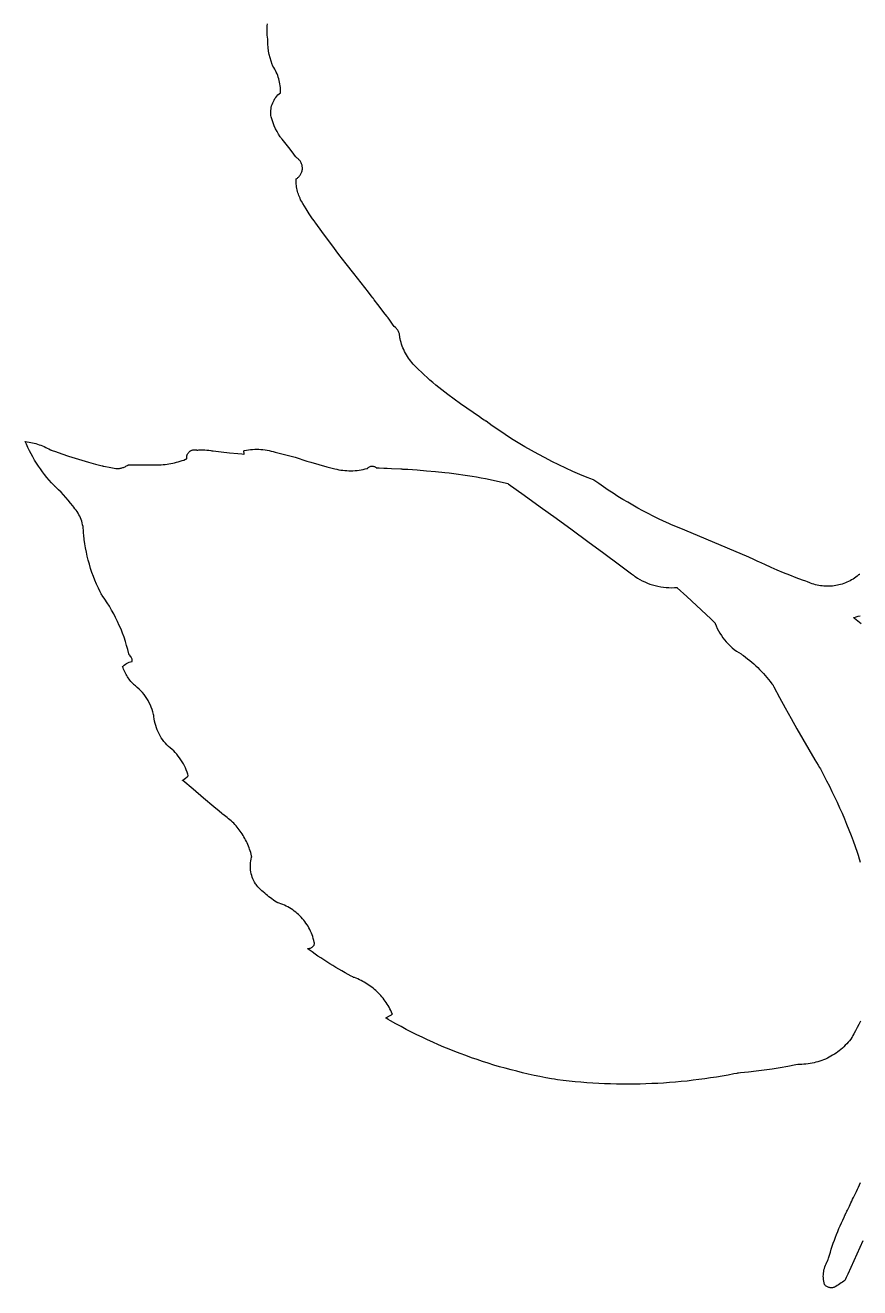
# Model space of a CAD drawing. Extents: x 0 to 908, y 0 to 337.
# Drawn here: x 317.5 to 346.86, y 243.43 to 287.85 of the extents above; entities that cross this region are included whole.
import ezdxf

# ---------------------------------------------------------------- set-up
doc = ezdxf.new("R2010")
doc.units = 0
doc.layers.add('_____1', color=18, linetype='CONTINUOUS')

msp = doc.modelspace()

# ---------------------------------------------------------------- linework, layer by layer
at = {"layer": '_____1'}
for points in [[(346.866, 268.523), (346.838, 268.521), (346.831, 268.52), (346.828, 268.519), (346.816, 268.51), (346.769, 268.471), (346.72, 268.434), (346.671, 268.399), (346.62, 268.366), (346.568, 268.335), (346.516, 268.306), (346.462, 268.279), (346.408, 268.254), (346.353, 268.23), (346.298, 268.209), (346.241, 268.19), (346.184, 268.173), (346.127, 268.158), (346.069, 268.146), (346.011, 268.135), (345.953, 268.126), (345.894, 268.119), (345.835, 268.115), (345.776, 268.112), (345.716, 268.112), (345.657, 268.113), (345.598, 268.117), (345.538, 268.123), (345.479, 268.131), (345.42, 268.141), (345.362, 268.153), (345.303, 268.168), (345.245, 268.184), (345.187, 268.203), (345.13, 268.224), (345.074, 268.247), (345.045, 268.26), (345.017, 268.27), (344.961, 268.29), (344.848, 268.33), (344.623, 268.412), (344.4, 268.498), (344.178, 268.587), (343.957, 268.679), (343.737, 268.774), (343.519, 268.873), (343.303, 268.975), (343.276, 268.988), (343.23, 269.008), (343.137, 269.049), (342.95, 269.13), (342.203, 269.452), (341.454, 269.769), (340.703, 270.081), (340.327, 270.234), (340.233, 270.274), (340.141, 270.316), (339.956, 270.402), (339.773, 270.49), (339.591, 270.58), (339.41, 270.673), (339.23, 270.768), (339.052, 270.865), (338.875, 270.964), (338.699, 271.066), (338.525, 271.17), (338.352, 271.276), (338.18, 271.385), (338.01, 271.495), (337.841, 271.608), (337.673, 271.723), (337.507, 271.841), (337.486, 271.856), (337.455, 271.868), (337.392, 271.893), (337.266, 271.943), (337.014, 272.047), (336.764, 272.154), (336.517, 272.266), (336.271, 272.382), (336.027, 272.502), (335.786, 272.626), (335.546, 272.754), (335.308, 272.885), (335.073, 273.021), (334.84, 273.161), (334.609, 273.304), (334.381, 273.451), (334.155, 273.602), (333.931, 273.757), (333.71, 273.916), (333.697, 273.926), (333.689, 273.931), (333.675, 273.94), (333.646, 273.959), (333.589, 273.996), (333.476, 274.071), (333.252, 274.223), (333.029, 274.378), (332.808, 274.535), (332.588, 274.694), (332.371, 274.857), (332.156, 275.021), (331.942, 275.188), (331.837, 275.276), (331.735, 275.365), (331.634, 275.455), (331.534, 275.547), (331.435, 275.64), (331.339, 275.735), (331.243, 275.832), (331.15, 275.93), (331.105, 275.981), (331.062, 276.034), (331.021, 276.088), (330.982, 276.143), (330.944, 276.2), (330.909, 276.257), (330.876, 276.316), (330.845, 276.376), (330.815, 276.437), (330.788, 276.499), (330.763, 276.562), (330.74, 276.626), (330.72, 276.69), (330.701, 276.756), (330.685, 276.822), (330.678, 276.855), (330.674, 276.872), (330.672, 276.88), (330.672, 276.884), (330.672, 276.912), (330.67, 276.939), (330.667, 276.966), (330.661, 276.993), (330.654, 277.019), (330.646, 277.045), (330.635, 277.07), (330.623, 277.094), (330.61, 277.118), (330.595, 277.14), (330.578, 277.162), (330.561, 277.182), (330.541, 277.202), (330.521, 277.22), (330.478, 277.254), (330.448, 277.298), (330.326, 277.471), (330.263, 277.556), (330.248, 277.577), (330.24, 277.588), (330.236, 277.593), (330.228, 277.603), (330.165, 277.688), (329.909, 278.024), (329.78, 278.191), (329.747, 278.232), (329.731, 278.253), (329.727, 278.258), (329.725, 278.261), (329.721, 278.266), (329.705, 278.286), (329.576, 278.454), (329.056, 279.12), (328.794, 279.452), (328.664, 279.617), (328.535, 279.785), (328.28, 280.122), (328.028, 280.461), (327.78, 280.803), (327.718, 280.888), (327.687, 280.931), (327.684, 280.937), (327.681, 280.94), (327.678, 280.945), (327.67, 280.956), (327.611, 281.043), (327.494, 281.219), (327.379, 281.397), (327.268, 281.576), (327.214, 281.667), (327.189, 281.713), (327.166, 281.761), (327.145, 281.809), (327.126, 281.857), (327.108, 281.907), (327.092, 281.956), (327.078, 282.007), (327.066, 282.058), (327.056, 282.109), (327.047, 282.161), (327.041, 282.213), (327.036, 282.265), (327.033, 282.317), (327.033, 282.37), (327.034, 282.423), (327.034, 282.436), (327.035, 282.442), (327.035, 282.446), (327.036, 282.447), (327.049, 282.455), (327.072, 282.471), (327.095, 282.489), (327.116, 282.508), (327.136, 282.528), (327.154, 282.55), (327.171, 282.572), (327.186, 282.596), (327.2, 282.62), (327.212, 282.646), (327.223, 282.672), (327.232, 282.699), (327.239, 282.726), (327.244, 282.754), (327.248, 282.783), (327.249, 282.812), (327.249, 282.841), (327.247, 282.869), (327.243, 282.898), (327.237, 282.925), (327.229, 282.953), (327.22, 282.979), (327.209, 283.005), (327.196, 283.03), (327.182, 283.054), (327.166, 283.078), (327.149, 283.1), (327.13, 283.121), (327.11, 283.141), (327.089, 283.159), (327.066, 283.176), (327.042, 283.192), (327.036, 283.196), (327.034, 283.197), (327.032, 283.199), (327.028, 283.205), (327.012, 283.228), (326.948, 283.318), (326.816, 283.495), (326.681, 283.67), (326.541, 283.841), (326.506, 283.883), (326.489, 283.905), (326.473, 283.928), (326.413, 284.02), (326.357, 284.115), (326.307, 284.212), (326.261, 284.312), (326.221, 284.414), (326.186, 284.518), (326.156, 284.624), (326.143, 284.678), (326.14, 284.692), (326.139, 284.706), (326.137, 284.735), (326.137, 284.792), (326.14, 284.848), (326.146, 284.904), (326.156, 284.96), (326.169, 285.014), (326.186, 285.068), (326.206, 285.12), (326.229, 285.171), (326.255, 285.22), (326.285, 285.268), (326.317, 285.314), (326.352, 285.358), (326.39, 285.4), (326.431, 285.44), (326.475, 285.477), (326.481, 285.481), (326.481, 285.489), (326.482, 285.504), (326.482, 285.536), (326.48, 285.598), (326.477, 285.661), (326.47, 285.723), (326.461, 285.785), (326.45, 285.846), (326.437, 285.906), (326.421, 285.966), (326.402, 286.026), (326.382, 286.084), (326.359, 286.142), (326.333, 286.199), (326.306, 286.255), (326.276, 286.31), (326.244, 286.363), (326.21, 286.416), (326.198, 286.444), (326.187, 286.473), (326.147, 286.588), (326.113, 286.704), (326.085, 286.823), (326.062, 286.942), (326.045, 287.062), (326.034, 287.183), (326.029, 287.305), (326.029, 287.366), (326.021, 287.432), (326.015, 287.499), (326.011, 287.565), (326.009, 287.631), (326.009, 287.698), (326.011, 287.764), (326.014, 287.83), (326.02, 287.897)], [(346.886, 252.808), (346.824, 252.697), (346.764, 252.585), (346.704, 252.472), (346.645, 252.359), (346.617, 252.302), (346.602, 252.273), (346.595, 252.259), (346.592, 252.252), (346.582, 252.237), (346.539, 252.179), (346.494, 252.122), (346.448, 252.066), (346.4, 252.013), (346.35, 251.961), (346.299, 251.911), (346.247, 251.862), (346.193, 251.815), (346.138, 251.771), (346.081, 251.727), (346.023, 251.686), (345.964, 251.647), (345.904, 251.61), (345.843, 251.574), (345.78, 251.54), (345.717, 251.509), (345.653, 251.479), (345.587, 251.452), (345.521, 251.426), (345.454, 251.403), (345.386, 251.382), (345.318, 251.362), (345.249, 251.345), (345.179, 251.33), (345.108, 251.318), (345.038, 251.307), (344.966, 251.299), (344.894, 251.293), (344.822, 251.29), (344.749, 251.288), (344.713, 251.289), (344.678, 251.283), (344.609, 251.269), (344.332, 251.218), (344.055, 251.17), (343.776, 251.126), (343.498, 251.086), (343.218, 251.05), (342.939, 251.017), (342.659, 250.988), (342.588, 250.982), (342.571, 250.98), (342.567, 250.98), (342.564, 250.98), (342.562, 250.979), (342.559, 250.979), (342.534, 250.973), (342.431, 250.953), (342.227, 250.915), (342.022, 250.878), (341.816, 250.844), (341.611, 250.812), (341.405, 250.782), (341.199, 250.754), (340.992, 250.729), (340.786, 250.705), (340.579, 250.684), (340.372, 250.665), (340.165, 250.649), (339.958, 250.634), (339.75, 250.622), (339.543, 250.612), (339.335, 250.604), (339.127, 250.598), (338.92, 250.595), (338.712, 250.593), (338.504, 250.594), (338.296, 250.598), (338.088, 250.603), (337.881, 250.61), (337.673, 250.62), (337.465, 250.632), (337.258, 250.646), (337.05, 250.663), (336.843, 250.681), (336.636, 250.702), (336.429, 250.725), (336.222, 250.75), (336.171, 250.758), (336.119, 250.766), (336.016, 250.784), (335.811, 250.822), (335.606, 250.862), (335.401, 250.904), (335.197, 250.949), (334.994, 250.996), (334.792, 251.046), (334.59, 251.098), (334.388, 251.152), (334.188, 251.208), (333.988, 251.267), (333.789, 251.328), (333.591, 251.392), (333.393, 251.458), (333.196, 251.526), (333, 251.597), (332.805, 251.669), (332.611, 251.744), (332.418, 251.822), (332.225, 251.901), (332.034, 251.983), (331.843, 252.068), (331.653, 252.154), (331.465, 252.243), (331.277, 252.333), (331.091, 252.427), (330.905, 252.522), (330.72, 252.619), (330.537, 252.719), (330.355, 252.821), (330.264, 252.873), (330.219, 252.899), (330.196, 252.912), (330.185, 252.919), (330.183, 252.92), (330.183, 252.92), (330.183, 252.92), (330.183, 252.92), (330.184, 252.92), (330.186, 252.922), (330.189, 252.924), (330.194, 252.926), (330.2, 252.93), (330.214, 252.938), (330.232, 252.948), (330.251, 252.96), (330.273, 252.973), (330.318, 253), (330.34, 253.013), (330.361, 253.025), (330.379, 253.036), (330.395, 253.045), (330.401, 253.049), (330.406, 253.052), (330.411, 253.054), (330.414, 253.056), (330.416, 253.057), (330.416, 253.057), (330.416, 253.058), (330.41, 253.072), (330.384, 253.131), (330.357, 253.188), (330.328, 253.245), (330.298, 253.301), (330.267, 253.356), (330.234, 253.409), (330.2, 253.462), (330.164, 253.514), (330.127, 253.565), (330.088, 253.614), (330.049, 253.663), (330.008, 253.71), (329.966, 253.756), (329.922, 253.801), (329.877, 253.845), (329.832, 253.888), (329.785, 253.929), (329.737, 253.969), (329.687, 254.008), (329.637, 254.045), (329.586, 254.081), (329.534, 254.116), (329.48, 254.149), (329.426, 254.181), (329.371, 254.211), (329.315, 254.24), (329.258, 254.268), (329.2, 254.294), (329.141, 254.318), (329.082, 254.341), (329.051, 254.352), (329.024, 254.366), (328.969, 254.395), (328.859, 254.454), (328.75, 254.514), (328.642, 254.576), (328.534, 254.638), (328.427, 254.701), (328.32, 254.766), (328.215, 254.831), (328.109, 254.897), (328.005, 254.965), (327.901, 255.033), (327.797, 255.102), (327.695, 255.173), (327.593, 255.244), (327.491, 255.316), (327.441, 255.353), (327.428, 255.362), (327.425, 255.364), (327.424, 255.365), (327.424, 255.365), (327.426, 255.365), (327.431, 255.365), (327.453, 255.365), (327.474, 255.367), (327.495, 255.37), (327.515, 255.375), (327.535, 255.382), (327.554, 255.391), (327.572, 255.401), (327.589, 255.412), (327.606, 255.425), (327.621, 255.439), (327.635, 255.455), (327.648, 255.472), (327.659, 255.49), (327.669, 255.509), (327.677, 255.529), (327.678, 255.53), (327.676, 255.538), (327.673, 255.555), (327.666, 255.588), (327.651, 255.654), (327.633, 255.72), (327.613, 255.784), (327.591, 255.848), (327.567, 255.91), (327.54, 255.971), (327.511, 256.032), (327.481, 256.09), (327.448, 256.148), (327.413, 256.204), (327.376, 256.259), (327.338, 256.313), (327.297, 256.365), (327.255, 256.416), (327.211, 256.465), (327.165, 256.512), (327.117, 256.558), (327.068, 256.602), (327.017, 256.645), (326.965, 256.685), (326.911, 256.724), (326.856, 256.761), (326.799, 256.796), (326.741, 256.829), (326.682, 256.86), (326.621, 256.888), (326.559, 256.915), (326.496, 256.94), (326.432, 256.962), (326.399, 256.972), (326.383, 256.977), (326.374, 256.979), (326.371, 256.981), (326.369, 256.982), (326.341, 256.999), (326.286, 257.035), (326.232, 257.072), (326.178, 257.109), (326.126, 257.148), (326.074, 257.188), (326.023, 257.229), (325.972, 257.27), (325.923, 257.313), (325.874, 257.357), (325.826, 257.401), (325.779, 257.447), (325.733, 257.493), (325.688, 257.54), (325.644, 257.589), (325.622, 257.613), (325.611, 257.625), (325.601, 257.638), (325.568, 257.695), (325.537, 257.753), (325.51, 257.813), (325.487, 257.874), (325.467, 257.936), (325.451, 257.998), (325.438, 258.062), (325.428, 258.126), (325.422, 258.191), (325.42, 258.255), (325.421, 258.32), (325.426, 258.385), (325.435, 258.45), (325.447, 258.514), (325.463, 258.578), (325.467, 258.594), (325.467, 258.597), (325.466, 258.601), (325.465, 258.609), (325.461, 258.623), (325.447, 258.683), (325.431, 258.741), (325.414, 258.799), (325.395, 258.857), (325.375, 258.914), (325.353, 258.97), (325.33, 259.026), (325.306, 259.081), (325.28, 259.136), (325.253, 259.189), (325.225, 259.242), (325.195, 259.295), (325.165, 259.346), (325.133, 259.397), (325.099, 259.447), (325.065, 259.496), (325.029, 259.544), (324.992, 259.591), (324.954, 259.637), (324.915, 259.683), (324.874, 259.727), (324.833, 259.771), (324.79, 259.813), (324.746, 259.855), (324.701, 259.895), (324.655, 259.934), (324.608, 259.973), (324.56, 260.01), (324.511, 260.046), (324.461, 260.08), (324.448, 260.089), (324.436, 260.098), (324.414, 260.118), (324.322, 260.196), (324.14, 260.351), (323.774, 260.661), (323.407, 260.97), (323.04, 261.278), (323.034, 261.283), (323.035, 261.284), (323.037, 261.285), (323.04, 261.287), (323.047, 261.292), (323.061, 261.302), (323.089, 261.322), (323.142, 261.364), (323.192, 261.41), (323.216, 261.434), (323.228, 261.447), (323.231, 261.45), (323.232, 261.452), (323.233, 261.452), (323.233, 261.453), (323.232, 261.456), (323.221, 261.495), (323.195, 261.572), (323.166, 261.648), (323.135, 261.723), (323.1, 261.796), (323.062, 261.868), (323.022, 261.938), (322.978, 262.006), (322.932, 262.072), (322.883, 262.136), (322.832, 262.199), (322.778, 262.259), (322.722, 262.317), (322.663, 262.373), (322.601, 262.427), (322.539, 262.479), (322.483, 262.535), (322.429, 262.594), (322.379, 262.655), (322.332, 262.718), (322.287, 262.783), (322.246, 262.85), (322.208, 262.919), (322.174, 262.99), (322.143, 263.062), (322.115, 263.136), (322.09, 263.21), (322.069, 263.286), (322.052, 263.364), (322.038, 263.442), (322.027, 263.521), (322.025, 263.54), (322.021, 263.562), (322.012, 263.605), (321.99, 263.689), (321.964, 263.772), (321.935, 263.854), (321.901, 263.934), (321.864, 264.012), (321.823, 264.088), (321.778, 264.161), (321.73, 264.233), (321.679, 264.302), (321.624, 264.369), (321.566, 264.433), (321.505, 264.495), (321.441, 264.554), (321.373, 264.609), (321.338, 264.636), (321.33, 264.642), (321.326, 264.645), (321.324, 264.647), (321.315, 264.656), (321.28, 264.692), (321.247, 264.729), (321.214, 264.766), (321.183, 264.805), (321.153, 264.845), (321.124, 264.886), (321.097, 264.927), (321.071, 264.969), (321.046, 265.012), (321.023, 265.056), (321, 265.101), (320.98, 265.146), (320.961, 265.192), (320.943, 265.239), (320.926, 265.286), (320.926, 265.289), (320.927, 265.29), (320.929, 265.292), (320.934, 265.297), (320.943, 265.306), (320.981, 265.339), (321.022, 265.369), (321.065, 265.396), (321.109, 265.42), (321.156, 265.44), (321.204, 265.456), (321.253, 265.468), (321.259, 265.47), (321.263, 265.47), (321.264, 265.471), (321.265, 265.471), (321.265, 265.478), (321.266, 265.492), (321.265, 265.518), (321.26, 265.544), (321.253, 265.57), (321.242, 265.594), (321.228, 265.616), (321.211, 265.637), (321.202, 265.647), (321.197, 265.651), (321.194, 265.654), (321.193, 265.654), (321.193, 265.654), (321.191, 265.657), (321.188, 265.662), (321.177, 265.677), (321.171, 265.685), (321.166, 265.692), (321.164, 265.696), (321.163, 265.696), (321.162, 265.697), (321.159, 265.701), (321.159, 265.701), (321.16, 265.701), (321.162, 265.697), (321.165, 265.692), (321.173, 265.68), (321.177, 265.675), (321.179, 265.671), (321.18, 265.67), (321.181, 265.669), (321.182, 265.667), (321.187, 265.66), (321.193, 265.651), (321.209, 265.629), (321.215, 265.62), (321.217, 265.616), (321.219, 265.614), (321.22, 265.613), (321.22, 265.613), (321.218, 265.615), (321.215, 265.62), (321.211, 265.626), (321.205, 265.634), (321.193, 265.651), (321.18, 265.671), (321.167, 265.689), (321.162, 265.697), (321.157, 265.703), (321.154, 265.708), (321.151, 265.711), (321.151, 265.712), (321.151, 265.712), (321.151, 265.712), (321.151, 265.712), (321.15, 265.717), (321.145, 265.736), (321.109, 265.882), (321.068, 266.028), (321.024, 266.173), (320.976, 266.316), (320.924, 266.458), (320.869, 266.598), (320.81, 266.737), (320.747, 266.874), (320.681, 267.01), (320.611, 267.144), (320.538, 267.276), (320.462, 267.406), (320.382, 267.534), (320.298, 267.66), (320.211, 267.784), (320.189, 267.815), (320.172, 267.848), (320.138, 267.915), (320.073, 268.049), (320.011, 268.185), (319.953, 268.322), (319.899, 268.461), (319.848, 268.601), (319.801, 268.742), (319.758, 268.884), (319.718, 269.027), (319.682, 269.172), (319.65, 269.317), (319.621, 269.463), (319.597, 269.61), (319.576, 269.758), (319.559, 269.906), (319.552, 269.98), (319.55, 269.999), (319.55, 270.001), (319.55, 270.002), (319.55, 270.004), (319.55, 270.008), (319.55, 270.024), (319.547, 270.088), (319.541, 270.151), (319.532, 270.214), (319.52, 270.276), (319.505, 270.338), (319.488, 270.398), (319.467, 270.458), (319.444, 270.517), (319.418, 270.574), (319.389, 270.63), (319.358, 270.685), (319.324, 270.738), (319.287, 270.79), (319.248, 270.841), (319.206, 270.889), (319.169, 270.94), (319.092, 271.04), (319.013, 271.138), (318.931, 271.234), (318.846, 271.327), (318.759, 271.419), (318.67, 271.508), (318.578, 271.594), (318.566, 271.605), (318.56, 271.61), (318.557, 271.613), (318.552, 271.619), (318.508, 271.664), (318.423, 271.755), (318.34, 271.848), (318.26, 271.943), (318.182, 272.04), (318.106, 272.139), (318.033, 272.24), (317.962, 272.343), (317.894, 272.447), (317.829, 272.553), (317.766, 272.661), (317.706, 272.77), (317.648, 272.88), (317.593, 272.992), (317.541, 273.106), (317.516, 273.163), (317.504, 273.192), (317.501, 273.199), (317.5, 273.201), (317.501, 273.202), (317.503, 273.202), (317.51, 273.201), (317.572, 273.193), (317.633, 273.184), (317.694, 273.173), (317.755, 273.16), (317.815, 273.146), (317.874, 273.13), (317.934, 273.112), (317.992, 273.093), (318.051, 273.072), (318.108, 273.05), (318.165, 273.026), (318.222, 273), (318.277, 272.973), (318.332, 272.945), (318.387, 272.914), (318.4, 272.907), (318.415, 272.902), (318.444, 272.892), (318.56, 272.851), (318.792, 272.772), (319.026, 272.694), (319.26, 272.618), (319.494, 272.545), (319.73, 272.476), (319.967, 272.41), (320.205, 272.348), (320.208, 272.347), (320.21, 272.347), (320.214, 272.346), (320.221, 272.344), (320.236, 272.341), (320.266, 272.334), (320.326, 272.321), (320.447, 272.297), (320.568, 272.276), (320.628, 272.267), (320.689, 272.259), (320.72, 272.257), (320.75, 272.257), (320.781, 272.258), (320.811, 272.261), (320.841, 272.265), (320.87, 272.27), (320.9, 272.277), (320.928, 272.285), (320.957, 272.295), (320.985, 272.306), (321.013, 272.318), (321.04, 272.332), (321.066, 272.347), (321.092, 272.364), (321.104, 272.373), (321.11, 272.377), (321.112, 272.378), (321.116, 272.378), (321.124, 272.379), (321.192, 272.38), (321.466, 272.384), (321.739, 272.385), (322.012, 272.382), (322.149, 272.38), (322.183, 272.38), (322.217, 272.382), (322.285, 272.386), (322.353, 272.392), (322.42, 272.399), (322.487, 272.408), (322.554, 272.418), (322.621, 272.43), (322.688, 272.444), (322.754, 272.458), (322.82, 272.475), (322.885, 272.492), (322.95, 272.512), (323.015, 272.532), (323.079, 272.554), (323.143, 272.578), (323.175, 272.59), (323.183, 272.594), (323.182, 272.596), (323.182, 272.601), (323.18, 272.619), (323.18, 272.638), (323.18, 272.656), (323.182, 272.675), (323.185, 272.693), (323.19, 272.711), (323.195, 272.728), (323.202, 272.745), (323.209, 272.762), (323.218, 272.778), (323.228, 272.794), (323.239, 272.809), (323.251, 272.823), (323.264, 272.837), (323.278, 272.849), (323.292, 272.861), (323.308, 272.872), (323.324, 272.881), (323.34, 272.89), (323.357, 272.897), (323.374, 272.904), (323.392, 272.909), (323.41, 272.913), (323.428, 272.915), (323.447, 272.917), (323.465, 272.917), (323.484, 272.916), (323.502, 272.914), (323.521, 272.911), (323.539, 272.906), (323.543, 272.905), (323.546, 272.904), (323.549, 272.904), (323.567, 272.906), (323.603, 272.908), (323.675, 272.91), (323.747, 272.91), (323.819, 272.908), (323.891, 272.903), (323.962, 272.896), (324.033, 272.886), (324.069, 272.88), (324.087, 272.877), (324.095, 272.875), (324.098, 272.875), (324.102, 272.874), (324.111, 272.873), (324.398, 272.838), (324.685, 272.807), (324.973, 272.779), (325.117, 272.766), (325.189, 272.76), (325.198, 272.759), (325.203, 272.758), (325.205, 272.758), (325.205, 272.758), (325.205, 272.758), (325.205, 272.759), (325.204, 272.763), (325.203, 272.768), (325.202, 272.776), (325.2, 272.785), (325.196, 272.807), (325.192, 272.83), (325.189, 272.851), (325.187, 272.861), (325.186, 272.868), (325.185, 272.873), (325.184, 272.877), (325.184, 272.877), (325.185, 272.877), (325.194, 272.879), (325.212, 272.884), (325.283, 272.898), (325.355, 272.911), (325.428, 272.92), (325.5, 272.927), (325.573, 272.931), (325.646, 272.933), (325.719, 272.931), (325.791, 272.928), (325.864, 272.921), (325.936, 272.912), (326.008, 272.9), (326.079, 272.885), (326.15, 272.868), (326.221, 272.848), (326.29, 272.826), (326.432, 272.794), (326.573, 272.761), (326.714, 272.726), (326.854, 272.688), (326.994, 272.649), (327.133, 272.607), (327.271, 272.563), (327.34, 272.54), (327.41, 272.518), (327.549, 272.477), (327.827, 272.396), (328.107, 272.319), (328.388, 272.245), (328.458, 272.228), (328.529, 272.214), (328.6, 272.202), (328.672, 272.192), (328.743, 272.185), (328.815, 272.18), (328.887, 272.177), (328.959, 272.177), (329.03, 272.179), (329.102, 272.183), (329.174, 272.189), (329.245, 272.198), (329.316, 272.209), (329.387, 272.222), (329.457, 272.238), (329.527, 272.256), (329.536, 272.258), (329.541, 272.259), (329.542, 272.26), (329.542, 272.26), (329.544, 272.262), (329.548, 272.267), (329.555, 272.275), (329.572, 272.291), (329.59, 272.305), (329.609, 272.316), (329.63, 272.325), (329.652, 272.332), (329.674, 272.337), (329.697, 272.339), (329.72, 272.339), (329.742, 272.336), (329.764, 272.331), (329.785, 272.323), (329.806, 272.313), (329.825, 272.301), (329.843, 272.286), (329.851, 272.278), (329.871, 272.278), (329.952, 272.276), (330.114, 272.271), (330.155, 272.269), (330.16, 272.269), (330.162, 272.269), (330.167, 272.269), (330.187, 272.268), (330.227, 272.266), (330.39, 272.259), (330.714, 272.241), (330.754, 272.238), (330.775, 272.237), (330.785, 272.237), (330.787, 272.236), (330.793, 272.236), (330.803, 272.236), (330.965, 272.226), (331.288, 272.204), (331.612, 272.179), (331.935, 272.15), (332.258, 272.119), (332.418, 272.101), (332.579, 272.082), (332.739, 272.061), (332.899, 272.038), (333.059, 272.014), (333.219, 271.989), (333.378, 271.961), (333.537, 271.932), (333.696, 271.901), (333.855, 271.869), (334.013, 271.835), (334.171, 271.8), (334.328, 271.763), (334.485, 271.724)], [(334.49, 271.72), (335.054, 271.317), (335.617, 270.912), (336.178, 270.506), (336.738, 270.098), (337.297, 269.688), (337.854, 269.276), (338.41, 268.862), (338.687, 268.654), (338.826, 268.551), (338.895, 268.498), (338.929, 268.472), (338.947, 268.459), (338.952, 268.456), (339.035, 268.402), (339.12, 268.352), (339.207, 268.306), (339.295, 268.264), (339.385, 268.226), (339.476, 268.191), (339.569, 268.161), (339.663, 268.134), (339.758, 268.112), (339.854, 268.093), (339.951, 268.079), (340.048, 268.069), (340.146, 268.063), (340.244, 268.061), (340.342, 268.063), (340.392, 268.066), (340.416, 268.067), (340.429, 268.068), (340.439, 268.059), (340.778, 267.75), (341.115, 267.438), (341.449, 267.124), (341.615, 266.966), (341.698, 266.886), (341.739, 266.847), (341.76, 266.827), (341.765, 266.822), (341.767, 266.816), (341.771, 266.805), (341.807, 266.715), (341.847, 266.627), (341.89, 266.541), (341.938, 266.458), (341.989, 266.377), (342.043, 266.299), (342.102, 266.223), (342.163, 266.151), (342.228, 266.081), (342.296, 266.014), (342.367, 265.95), (342.441, 265.89), (342.518, 265.832), (342.598, 265.779), (342.681, 265.729), (342.723, 265.705), (342.744, 265.693), (342.763, 265.679), (342.839, 265.622), (342.914, 265.564), (342.987, 265.504), (343.06, 265.443), (343.131, 265.38), (343.2, 265.316), (343.269, 265.25), (343.336, 265.184), (343.402, 265.116), (343.467, 265.047), (343.53, 264.976), (343.592, 264.905), (343.652, 264.832), (343.711, 264.758), (343.769, 264.682), (343.798, 264.644), (343.805, 264.635), (343.808, 264.63), (343.814, 264.618), (343.839, 264.572), (344.037, 264.2), (344.239, 263.83), (344.442, 263.462), (344.649, 263.095), (344.858, 262.729), (345.069, 262.365), (345.283, 262.002), (345.391, 261.821), (345.445, 261.731), (345.472, 261.685), (345.497, 261.639), (345.596, 261.454), (345.693, 261.267), (345.788, 261.079), (345.881, 260.89), (345.972, 260.701), (346.061, 260.51), (346.148, 260.319), (346.233, 260.126), (346.316, 259.933), (346.396, 259.738), (346.474, 259.543), (346.551, 259.347), (346.625, 259.15), (346.697, 258.952), (346.766, 258.753), (346.8, 258.654), (346.805, 258.641), (346.806, 258.635), (346.81, 258.623), (346.817, 258.6), (346.877, 258.41)], [(346.909, 266.789), (346.792, 266.882), (346.678, 266.978), (346.65, 267.003), (346.642, 267.009), (346.65, 267.012), (346.667, 267.018), (346.735, 267.041), (346.803, 267.06), (346.872, 267.077)], [(346.962, 245.086), (346.75, 244.617), (346.539, 244.148), (346.434, 243.913), (346.382, 243.796), (346.356, 243.737), (346.343, 243.708), (346.341, 243.704), (346.341, 243.703), (346.34, 243.703), (346.34, 243.702), (346.338, 243.701), (346.294, 243.667), (346.25, 243.633), (346.204, 243.6), (346.158, 243.569), (346.111, 243.538), (346.064, 243.508), (346.015, 243.479), (345.991, 243.465), (345.979, 243.459), (345.967, 243.454), (345.943, 243.445), (345.918, 243.438), (345.893, 243.433), (345.867, 243.431), (345.842, 243.431), (345.817, 243.433), (345.792, 243.436), (345.768, 243.442), (345.744, 243.45), (345.721, 243.46), (345.698, 243.472), (345.677, 243.486), (345.656, 243.502), (345.637, 243.52), (345.628, 243.529), (345.626, 243.532), (345.625, 243.533), (345.624, 243.536), (345.619, 243.55), (345.604, 243.606), (345.593, 243.662), (345.584, 243.719), (345.579, 243.776), (345.576, 243.833), (345.577, 243.889), (345.582, 243.946), (345.589, 244.002), (345.599, 244.058), (345.613, 244.113), (345.63, 244.168), (345.65, 244.222), (345.672, 244.274), (345.698, 244.326), (345.727, 244.376), (345.729, 244.379), (345.73, 244.381), (345.731, 244.384), (345.735, 244.397), (345.743, 244.423), (345.758, 244.476), (345.79, 244.581), (345.823, 244.686), (345.857, 244.791), (345.892, 244.895), (345.928, 244.999), (345.966, 245.102), (346.004, 245.205), (346.044, 245.307), (346.085, 245.409), (346.127, 245.511), (346.17, 245.612), (346.214, 245.712), (346.259, 245.813), (346.306, 245.912), (346.317, 245.937), (346.323, 245.95), (346.326, 245.956), (346.328, 245.959), (346.328, 245.96), (346.329, 245.961), (346.329, 245.962), (346.33, 245.964), (346.332, 245.967), (346.334, 245.972), (346.337, 245.978), (346.34, 245.985), (346.344, 245.994), (346.349, 246.004), (346.354, 246.015), (346.36, 246.027), (346.366, 246.04), (346.373, 246.054), (346.381, 246.07), (346.388, 246.086), (346.406, 246.123), (346.425, 246.163), (346.446, 246.207), (346.469, 246.255), (346.493, 246.307), (346.519, 246.361), (346.547, 246.419), (346.576, 246.48), (346.606, 246.544), (346.638, 246.61), (346.671, 246.679), (346.704, 246.75), (346.739, 246.823), (346.775, 246.898), (346.812, 246.975), (346.849, 247.054), (346.887, 247.133)]]:
    msp.add_lwpolyline(points, dxfattribs=at)

doc.saveas('drawing.dxf')
